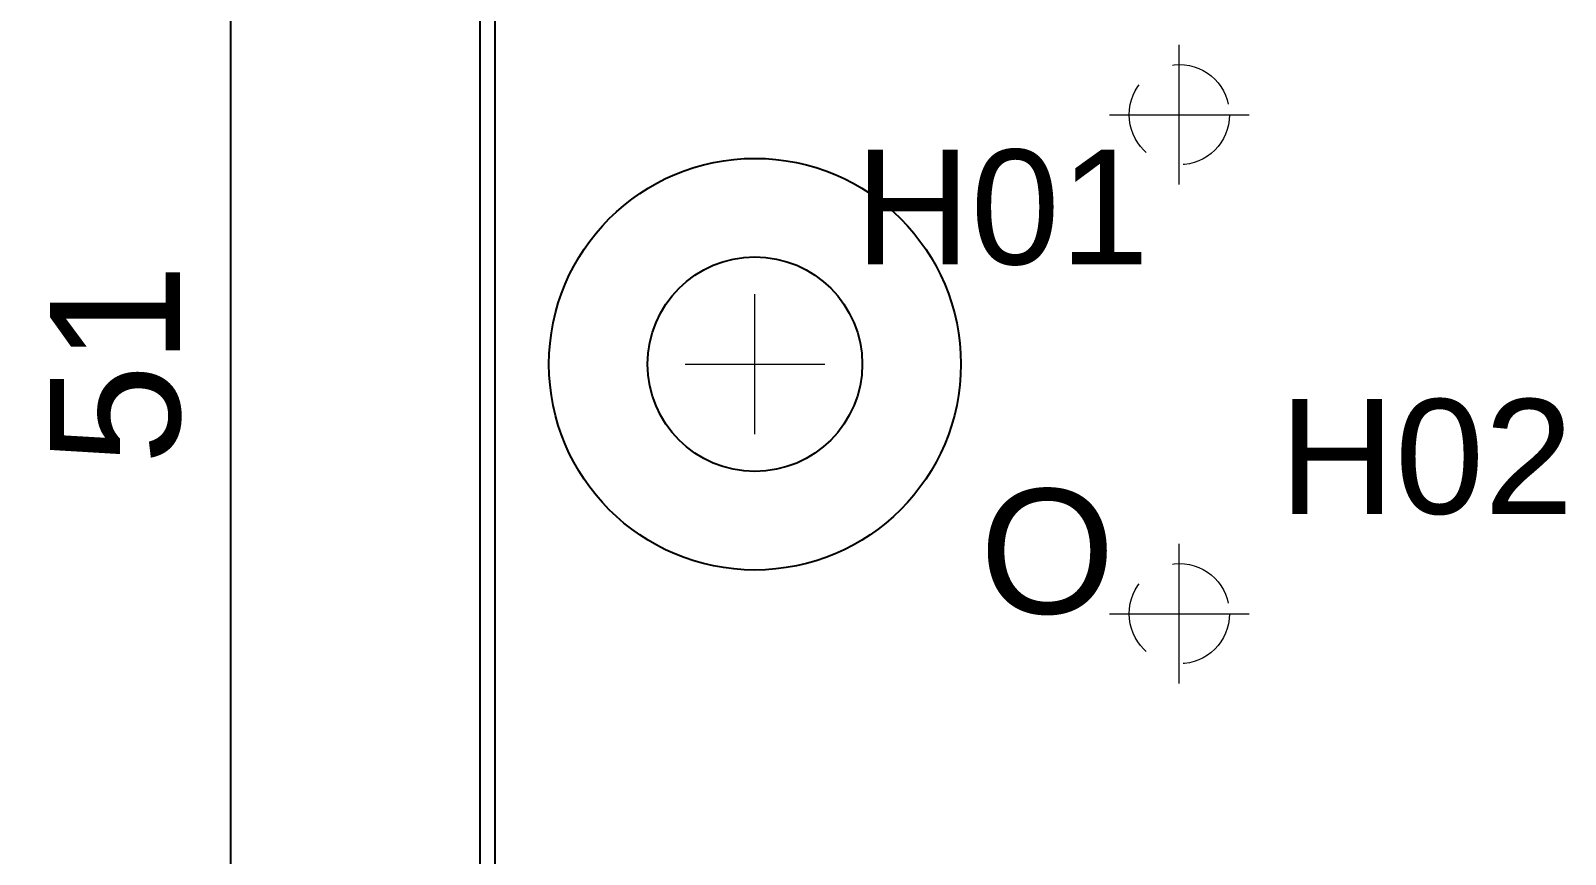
# Model space of a CAD drawing. Header units: millimetres. Extents: x 22 to 677, y 66 to 273.
# Drawn here: x 127.1 to 157.84, y 82.18 to 98.68 of the extents above; entities that cross this region are included whole.
import ezdxf

# ---------------------------------------------------------------- set-up
doc = ezdxf.new("R2010")
doc.units = ezdxf.units.MM
doc.linetypes.add('WP_HIDDEN', pattern=[2.3, 1.5, -0.8])
for name, color, linetype, lineweight in [('ANNOTATIONS', 7, 'CONTINUOUS', 18), ('DIMENSIONS', 7, 'CONTINUOUS', 18), ('HIDDEN', 7, 'WP_HIDDEN', 13), ('VISIBLE', 7, 'CONTINUOUS', 25)]:
    doc.layers.add(name, color=color, linetype=linetype, lineweight=lineweight)
doc.styles.add('CJK', font='Arial Unicode.ttf')
doc.styles.add('OpenSansCondensed-Light', font='OpenSansCondensed-Light.ttf')
doc.dimstyles.new('EZDXF', dxfattribs={"dimtxt": 0.25, "dimasz": 0.175, "dimexe": 0.375, "dimexo": 0.125, "dimgap": 0.1, "dimtad": 1, "dimlfac": 100, "dimzin": 12, "dimdsep": 46, "dimtxsty": 'OpenSansCondensed-Light', "dimblk": 'ARCHTICK', "dimcen": 2.5, "dimazin": 3, "dimtfac": 0.5, "dimtmove": 2, "dimatfit": 3})

# ---------------------------------------------------------------- blocks, each defined once
blk = doc.blocks.new('_ARCHTICK')
at = {"color": 0, "linetype": 'BYBLOCK', "const_width": 0.15}
blk.add_lwpolyline([(-0.5, -0.5), (0.5, 0.5)], dxfattribs=at)

msp = doc.modelspace()

# ---------------------------------------------------------------- linework, layer by layer
at = {"layer": 'ANNOTATIONS'}
for p, q in [((150.10632, 95.6), (150.10632, 98.4)), ((148.70632, 97), (151.50632, 97)), ((141.60632, 90.6), (141.60632, 93.4)), ((140.20632, 92), (143.00632, 92)), ((150.10632, 85.6), (150.10632, 88.4)), ((148.70632, 87), (151.50632, 87))]:
    msp.add_line(p, q, dxfattribs=at)
at = {"layer": 'HIDDEN'}
for centre in [(150.10632, 97), (150.10632, 87)]:
    msp.add_circle(centre, 1.005, dxfattribs=at)
at = {"layer": 'VISIBLE'}
for p, q in [((136.10632, 66.8), (136.10632, 117.2)), ((136.40632, 66.8), (136.40632, 117.2))]:
    msp.add_line(p, q, dxfattribs=at)
for radius in [4.125, 2.15]:
    msp.add_circle((141.60632, 92), radius, dxfattribs=at)

# ---------------------------------------------------------------- texts
at = {"layer": 'ANNOTATIONS', "style": 'CJK'}
for s, height, p in [('H01', 2.3, (143.60632, 94)), ('H02', 2.3, (152.10632, 89)), ('O', 2.5, (146.10632, 87))]:
    msp.add_text(s, height=height, dxfattribs=at).set_placement(p)

# ---------------------------------------------------------------- dimensions: what is measured, and where the dimension line sits
at = {"layer": 'DIMENSIONS'}
msp.add_linear_dim(base=(131.10632, 66.5), p1=(136.10632, 66.5), p2=(136.10632, 117.5), angle=90, dimstyle='EZDXF', override={"dimtxt": 2.6, "dimasz": 1.5, "dimexe": 0.8, "dimexo": 0.8, "dimgap": 1, "dimdec": 4, "dimlfac": 1, "dimzin": 8, "dimtxsty": 'CJK', "dimclrd": 7, "dimclre": 7, "dimclrt": 7}, dxfattribs=at).render()

doc.saveas('drawing.dxf')
